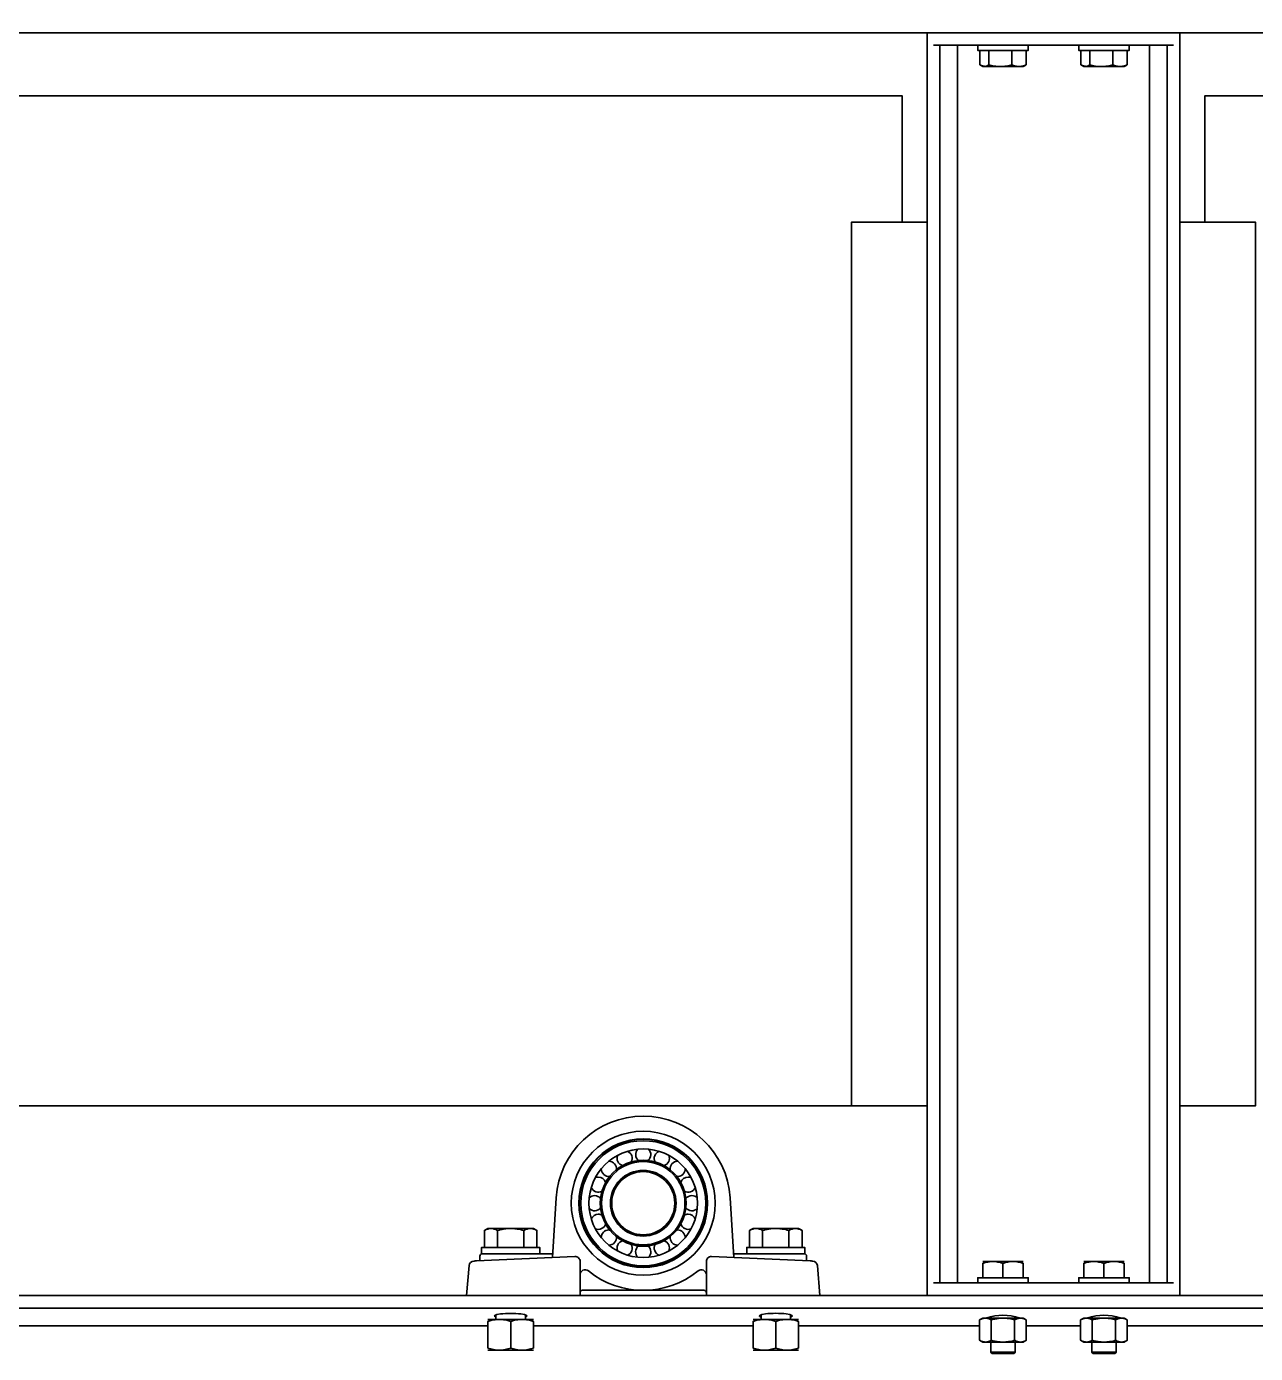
# Model space of a CAD drawing. Header units: millimetres. Extents: x -8400 to 8400, y -5940 to 5940.
# Drawn here: x -4078 to -3591, y 2118 to 2643 of the extents above; entities that cross this region are included whole.
import ezdxf

# ---------------------------------------------------------------- set-up
doc = ezdxf.new("R2010")
doc.units = ezdxf.units.MM
doc.layers.add('粗实线层', color=7, linetype='Continuous', lineweight=35)

msp = doc.modelspace()

# ---------------------------------------------------------------- linework, layer by layer
at = {"layer": '粗实线层', "linetype": 'Continuous', "lineweight": 35}
for points in [[(-5571.342, 2643.204), (-5571.342, 2640.77), (-1771.342, 2640.77), (-1771.342, 2643.204)], [(-3623.775, 2635.77), (-3718.909, 2635.77)], [(-3716.342, 2145.77), (-3716.342, 2635.77)], [(-3709.342, 2145.77), (-3709.342, 2635.77)], [(-3701.342, 2635.77), (-3701.342, 2633.77), (-3701.15, 2633.77), (-3700.579, 2633.77), (-3699.931, 2633.77), (-3699.102, 2633.77), (-3698.112, 2633.77), (-3696.981, 2633.77), (-3695.731, 2633.77), (-3694.39, 2633.77), (-3692.985, 2633.77), (-3691.546, 2633.77), (-3690.103, 2633.77), (-3688.685, 2633.77), (-3687.323, 2633.77), (-3686.045, 2633.77), (-3684.878, 2633.77), (-3683.846, 2633.77), (-3682.97, 2633.77), (-3682.269, 2633.77), (-3681.757, 2633.77), (-3681.446, 2633.77), (-3681.342, 2633.77), (-3681.342, 2635.77)], [(-3698.732, 2627.37), (-3698.956, 2627.383), (-3699.179, 2627.419), (-3699.401, 2627.48), (-3699.623, 2627.562), (-3699.734, 2627.611), (-3699.844, 2627.665), (-3699.9, 2627.695), (-3699.955, 2627.724), (-3700.01, 2627.756), (-3700.065, 2627.788), (-3700.284, 2627.929), (-3700.501, 2628.085), (-3700.501, 2633.77)], [(-3687.804, 2633.77), (-3687.804, 2628.085), (-3688.932, 2627.788), (-3690.07, 2627.563), (-3690.643, 2627.48), (-3691.22, 2627.42), (-3691.8, 2627.383), (-3692.383, 2627.37), (-3692.529, 2627.371), (-3692.675, 2627.374), (-3692.821, 2627.378), (-3692.967, 2627.383), (-3693.258, 2627.398), (-3693.548, 2627.42), (-3694.125, 2627.48), (-3694.699, 2627.564), (-3695.837, 2627.789), (-3696.963, 2628.085), (-3696.963, 2633.77)], [(-3682.183, 2628.085), (-3682.398, 2627.93), (-3682.615, 2627.791), (-3682.834, 2627.668), (-3683.054, 2627.564), (-3683.165, 2627.52), (-3683.277, 2627.481), (-3683.333, 2627.464), (-3683.389, 2627.448), (-3683.417, 2627.44), (-3683.446, 2627.433), (-3683.474, 2627.426), (-3683.502, 2627.42), (-3683.727, 2627.383), (-3683.952, 2627.37), (-3683.532, 2627.37), (-3683.35, 2627.37), (-3683.41, 2627.37), (-3683.711, 2627.37), (-3684.244, 2627.37), (-3684.993, 2627.37), (-3684.635, 2627.383), (-3684.279, 2627.42), (-3683.925, 2627.48), (-3683.574, 2627.563), (-3682.875, 2627.788), (-3682.183, 2628.085), (-3682.183, 2633.77)], [(-3661.342, 2635.77), (-3661.342, 2633.77), (-3661.149, 2633.77), (-3660.579, 2633.77), (-3659.931, 2633.77), (-3659.103, 2633.77), (-3658.112, 2633.77), (-3656.981, 2633.77), (-3655.731, 2633.77), (-3654.39, 2633.77), (-3652.985, 2633.77), (-3651.546, 2633.77), (-3650.103, 2633.77), (-3648.685, 2633.77), (-3647.323, 2633.77), (-3646.045, 2633.77), (-3644.878, 2633.77), (-3643.846, 2633.77), (-3642.97, 2633.77), (-3642.269, 2633.77), (-3641.757, 2633.77), (-3641.446, 2633.77), (-3641.342, 2633.77), (-3641.342, 2635.77)], [(-3660.501, 2628.085), (-3660.501, 2633.77)], [(-3658.732, 2627.37), (-3658.507, 2627.383), (-3658.282, 2627.42), (-3658.253, 2627.426), (-3658.225, 2627.433), (-3658.197, 2627.44), (-3658.169, 2627.448), (-3658.113, 2627.464), (-3658.057, 2627.481), (-3657.945, 2627.52), (-3657.834, 2627.564), (-3657.613, 2627.668), (-3657.395, 2627.791), (-3657.178, 2627.93), (-3656.963, 2628.085), (-3656.963, 2633.77)], [(-3642.183, 2628.085), (-3642.875, 2627.788), (-3643.574, 2627.563), (-3643.926, 2627.48), (-3644.279, 2627.42), (-3644.635, 2627.383), (-3644.993, 2627.37), (-3645.935, 2627.37), (-3647.041, 2627.37), (-3648.278, 2627.37), (-3649.607, 2627.37), (-3650.99, 2627.37), (-3652.383, 2627.37), (-3651.8, 2627.383), (-3651.22, 2627.42), (-3650.643, 2627.48), (-3650.07, 2627.563), (-3648.932, 2627.788), (-3647.803, 2628.085), (-3647.803, 2633.77)], [(-3647.803, 2628.085), (-3647.112, 2627.789), (-3646.414, 2627.564), (-3646.063, 2627.48), (-3645.708, 2627.42), (-3645.53, 2627.398), (-3645.351, 2627.383), (-3645.262, 2627.378), (-3645.172, 2627.374), (-3645.083, 2627.371), (-3644.993, 2627.37), (-3644.244, 2627.37), (-3643.711, 2627.37), (-3643.41, 2627.37), (-3643.35, 2627.37), (-3643.532, 2627.37), (-3643.952, 2627.37), (-3643.727, 2627.383), (-3643.502, 2627.42), (-3643.474, 2627.426), (-3643.445, 2627.433), (-3643.417, 2627.44), (-3643.389, 2627.448), (-3643.333, 2627.464), (-3643.277, 2627.481), (-3643.165, 2627.52), (-3643.054, 2627.564), (-3642.834, 2627.668), (-3642.615, 2627.791), (-3642.398, 2627.93), (-3642.183, 2628.085), (-3642.183, 2633.77)], [(-3633.342, 2635.77), (-3633.342, 2145.77)], [(-3626.342, 2145.77), (-3626.342, 2635.77)], [(-3700.501, 2628.085), (-3699.809, 2627.788), (-3699.11, 2627.563), (-3698.758, 2627.48), (-3698.405, 2627.42), (-3698.049, 2627.383), (-3697.691, 2627.37)], [(-3700.002, 2627.751), (-3699.342, 2627.37)], [(-3696.963, 2628.085), (-3697.178, 2627.93), (-3697.395, 2627.791), (-3697.613, 2627.668), (-3697.834, 2627.564), (-3697.945, 2627.52), (-3698.057, 2627.481), (-3698.113, 2627.464), (-3698.169, 2627.448), (-3698.197, 2627.44), (-3698.225, 2627.433), (-3698.253, 2627.426), (-3698.282, 2627.42), (-3698.507, 2627.383), (-3698.732, 2627.37), (-3698.087, 2627.37), (-3697.238, 2627.37), (-3696.21, 2627.37), (-3695.033, 2627.37), (-3693.745, 2627.37), (-3692.383, 2627.37), (-3690.99, 2627.37), (-3689.607, 2627.37), (-3688.278, 2627.37), (-3687.041, 2627.37), (-3685.935, 2627.37), (-3684.993, 2627.37), (-3685.083, 2627.371), (-3685.172, 2627.374), (-3685.262, 2627.378), (-3685.352, 2627.383), (-3685.53, 2627.398), (-3685.708, 2627.42), (-3686.062, 2627.48), (-3686.414, 2627.564), (-3687.113, 2627.789), (-3687.804, 2628.085)], [(-3683.342, 2627.37), (-3682.681, 2627.751)], [(-3660.002, 2627.751), (-3659.342, 2627.37)], [(-3643.342, 2627.37), (-3642.681, 2627.751)], [(-3731.342, 2565.77), (-3731.342, 2615.77), (-4621.351, 2615.77)], [(-2721.333, 2615.77), (-3611.342, 2615.77), (-3611.342, 2565.764)], [(-3721.342, 2565.77), (-3751.342, 2565.77), (-3751.342, 2215.77), (-3721.342, 2215.77)], [(-3621.342, 2565.77), (-3591.342, 2565.77), (-3591.342, 2215.77), (-3621.342, 2215.77)], [(-4621.351, 2215.77), (-3751.358, 2215.77)], [(-3896.734, 2159.77), (-3896.734, 2166.467), (-3896.094, 2166.8), (-3895.449, 2167.054), (-3895.123, 2167.147), (-3894.796, 2167.215), (-3894.467, 2167.256), (-3894.136, 2167.27), (-3894.053, 2167.27), (-3893.971, 2167.267), (-3893.929, 2167.265), (-3893.888, 2167.262), (-3893.846, 2167.26), (-3893.805, 2167.256), (-3893.64, 2167.239), (-3893.475, 2167.215), (-3893.148, 2167.147), (-3892.822, 2167.053), (-3892.177, 2166.799), (-3891.538, 2166.467)], [(-3875.95, 2166.467), (-3877.342, 2167.27), (-3877.479, 2167.27), (-3877.885, 2167.27), (-3878.548, 2167.27), (-3879.448, 2167.27), (-3880.557, 2167.27), (-3881.842, 2167.27), (-3883.264, 2167.27), (-3884.779, 2167.27), (-3886.342, 2167.27), (-3887.905, 2167.27), (-3889.42, 2167.27), (-3890.842, 2167.27), (-3892.127, 2167.27), (-3893.236, 2167.27), (-3894.136, 2167.27), (-3894.799, 2167.27), (-3895.205, 2167.27), (-3895.342, 2167.27), (-3896.734, 2166.467)], [(-3891.538, 2159.77), (-3891.538, 2166.467), (-3890.901, 2166.642), (-3890.258, 2166.8), (-3890.096, 2166.836), (-3889.934, 2166.872), (-3889.772, 2166.906), (-3889.61, 2166.939), (-3889.285, 2167), (-3888.96, 2167.055), (-3888.308, 2167.148), (-3887.655, 2167.215), (-3886.999, 2167.256), (-3886.342, 2167.27), (-3885.682, 2167.256), (-3885.02, 2167.215), (-3884.937, 2167.207), (-3884.854, 2167.2), (-3884.771, 2167.192), (-3884.689, 2167.183), (-3884.524, 2167.165), (-3884.359, 2167.146), (-3884.031, 2167.102), (-3883.705, 2167.052), (-3883.057, 2166.935), (-3882.415, 2166.797), (-3881.778, 2166.641), (-3881.146, 2166.467)], [(-3881.146, 2159.77), (-3881.146, 2166.467), (-3880.506, 2166.8), (-3879.86, 2167.054), (-3879.535, 2167.147), (-3879.208, 2167.215), (-3878.879, 2167.256), (-3878.548, 2167.27), (-3878.465, 2167.27), (-3878.382, 2167.267), (-3878.341, 2167.265), (-3878.299, 2167.262), (-3878.258, 2167.26), (-3878.216, 2167.256), (-3878.051, 2167.239), (-3877.887, 2167.215), (-3877.559, 2167.147), (-3877.234, 2167.053), (-3876.588, 2166.799), (-3875.95, 2166.467), (-3875.95, 2159.77)], [(-3791.734, 2159.77), (-3791.734, 2166.467), (-3791.094, 2166.8), (-3790.449, 2167.054), (-3790.123, 2167.147), (-3789.796, 2167.215), (-3789.467, 2167.256), (-3789.136, 2167.27), (-3789.054, 2167.27), (-3788.97, 2167.267), (-3788.929, 2167.265), (-3788.888, 2167.262), (-3788.846, 2167.26), (-3788.805, 2167.256), (-3788.64, 2167.239), (-3788.475, 2167.215), (-3788.148, 2167.147), (-3787.822, 2167.053), (-3787.177, 2166.799), (-3786.538, 2166.467), (-3786.538, 2159.77)], [(-3791.734, 2166.467), (-3790.342, 2167.27), (-3790.205, 2167.27), (-3789.799, 2167.27), (-3789.136, 2167.27), (-3788.236, 2167.27), (-3787.127, 2167.27), (-3785.842, 2167.27), (-3784.42, 2167.27), (-3782.905, 2167.27), (-3781.342, 2167.27), (-3779.779, 2167.27), (-3778.264, 2167.27), (-3776.842, 2167.27), (-3775.557, 2167.27), (-3774.447, 2167.27), (-3773.548, 2167.27), (-3773.465, 2167.27), (-3773.382, 2167.267), (-3773.341, 2167.265), (-3773.299, 2167.262), (-3773.258, 2167.26), (-3773.216, 2167.256), (-3773.051, 2167.239), (-3772.887, 2167.215), (-3772.559, 2167.147), (-3772.234, 2167.053), (-3771.588, 2166.799), (-3770.95, 2166.467), (-3770.95, 2159.77)], [(-3786.538, 2166.467), (-3785.901, 2166.642), (-3785.258, 2166.8), (-3785.096, 2166.836), (-3784.934, 2166.872), (-3784.772, 2166.906), (-3784.61, 2166.939), (-3784.285, 2167), (-3783.96, 2167.055), (-3783.308, 2167.148), (-3782.655, 2167.215), (-3782, 2167.256), (-3781.342, 2167.27), (-3780.682, 2167.256), (-3780.02, 2167.215), (-3779.937, 2167.207), (-3779.854, 2167.2), (-3779.771, 2167.192), (-3779.689, 2167.183), (-3779.524, 2167.165), (-3779.359, 2167.146), (-3779.031, 2167.102), (-3778.705, 2167.052), (-3778.057, 2166.935), (-3777.415, 2166.797), (-3776.778, 2166.641), (-3776.146, 2166.467)], [(-3770.95, 2166.467), (-3772.342, 2167.27), (-3772.479, 2167.27), (-3772.885, 2167.27), (-3773.548, 2167.27), (-3773.879, 2167.256), (-3774.208, 2167.215), (-3774.535, 2167.147), (-3774.86, 2167.054), (-3775.506, 2166.8), (-3776.146, 2166.467), (-3776.146, 2159.77)], [(-3869.661, 2157.27), (-3878.154, 2157.27), (-3879.352, 2157.27), (-3880.684, 2157.27), (-3882.126, 2157.27), (-3883.649, 2157.27), (-3885.225, 2157.27), (-3886.821, 2157.27), (-3888.409, 2157.27), (-3889.956, 2157.27), (-3891.434, 2157.27), (-3892.814, 2157.27), (-3894.069, 2157.27), (-3895.174, 2157.27), (-3896.11, 2157.27), (-3896.856, 2157.27), (-3897.4, 2157.27), (-3897.731, 2157.27), (-3897.842, 2157.27), (-3897.842, 2159.77), (-3897.735, 2159.77), (-3897.416, 2159.77), (-3896.89, 2159.77), (-3896.168, 2159.77), (-3895.263, 2159.77), (-3894.191, 2159.77), (-3892.974, 2159.77), (-3891.633, 2159.77), (-3890.193, 2159.77), (-3888.682, 2159.77), (-3887.127, 2159.77), (-3885.557, 2159.77), (-3884.002, 2159.77), (-3882.491, 2159.77), (-3881.051, 2159.77), (-3879.71, 2159.77), (-3878.493, 2159.77), (-3877.421, 2159.77), (-3876.516, 2159.77), (-3875.794, 2159.77), (-3875.268, 2159.77), (-3874.949, 2159.77), (-3874.842, 2159.77), (-3874.842, 2157.27)], [(-3836.842, 2160.537), (-3836.842, 2160.535)], [(-3836.681, 2160.509), (-3836.442, 2160.27), (-3836.337, 2160.27), (-3836.029, 2160.27), (-3835.545, 2160.27), (-3834.922, 2160.27), (-3834.212, 2160.27), (-3833.472, 2160.27), (-3832.762, 2160.27), (-3832.139, 2160.27), (-3831.655, 2160.27), (-3831.347, 2160.27), (-3831.242, 2160.27), (-3831.003, 2160.509)], [(-3830.842, 2160.535), (-3830.842, 2160.537), (-3830.842, 2160.537)], [(-3789.53, 2157.27), (-3788.332, 2157.27), (-3787, 2157.27), (-3785.558, 2157.27), (-3784.034, 2157.27), (-3782.459, 2157.27), (-3780.863, 2157.27), (-3779.275, 2157.27), (-3777.728, 2157.27), (-3776.25, 2157.27), (-3774.87, 2157.27), (-3773.615, 2157.27), (-3772.51, 2157.27), (-3771.574, 2157.27), (-3770.828, 2157.27), (-3770.284, 2157.27), (-3769.953, 2157.27), (-3769.842, 2157.27), (-3769.842, 2159.77), (-3769.949, 2159.77), (-3770.268, 2159.77), (-3770.794, 2159.77), (-3771.516, 2159.77), (-3772.421, 2159.77), (-3773.493, 2159.77), (-3774.71, 2159.77), (-3776.051, 2159.77), (-3777.491, 2159.77), (-3779.002, 2159.77), (-3780.557, 2159.77), (-3782.127, 2159.77), (-3783.682, 2159.77), (-3785.193, 2159.77), (-3786.633, 2159.77), (-3787.974, 2159.77), (-3789.191, 2159.77), (-3790.263, 2159.77), (-3791.168, 2159.77), (-3791.89, 2159.77), (-3792.416, 2159.77), (-3792.735, 2159.77), (-3792.842, 2159.77), (-3792.842, 2157.27)], [(-3869.661, 2157.27), (-3888.996, 2157.27)], [(-3798.023, 2157.27), (-3789.53, 2157.27)], [(-3808.842, 2154.169), (-3808.842, 2140.77)], [(-3763.842, 2140.77), (-3764.872, 2152.545)], [(-3699.342, 2154.17), (-3699.22, 2154.17), (-3698.859, 2154.17), (-3698.27, 2154.17), (-3697.47, 2154.17), (-3696.484, 2154.17), (-3695.342, 2154.17), (-3695.852, 2154.158), (-3696.358, 2154.121), (-3696.862, 2154.061), (-3697.362, 2153.978), (-3698.357, 2153.752), (-3699.342, 2153.456), (-3699.342, 2147.77)], [(-3691.342, 2153.456), (-3692.325, 2153.752), (-3693.319, 2153.978), (-3693.82, 2154.06), (-3694.324, 2154.121), (-3694.578, 2154.142), (-3694.832, 2154.158), (-3694.959, 2154.163), (-3695.087, 2154.167), (-3695.214, 2154.17), (-3695.342, 2154.17), (-3694.078, 2154.17), (-3692.731, 2154.17), (-3691.342, 2154.17), (-3689.953, 2154.17), (-3688.606, 2154.17), (-3687.342, 2154.17), (-3687.215, 2154.17), (-3687.087, 2154.167), (-3686.959, 2154.163), (-3686.832, 2154.158), (-3686.578, 2154.142), (-3686.324, 2154.121), (-3685.82, 2154.06), (-3685.319, 2153.978), (-3684.325, 2153.752), (-3683.342, 2153.456), (-3683.342, 2147.77)], [(-3683.342, 2154.17), (-3683.463, 2154.17), (-3683.824, 2154.17), (-3684.414, 2154.17), (-3685.214, 2154.17), (-3686.2, 2154.17), (-3687.342, 2154.17), (-3687.852, 2154.158), (-3688.358, 2154.121), (-3688.862, 2154.061), (-3689.362, 2153.978), (-3690.357, 2153.752), (-3691.342, 2153.456), (-3691.342, 2147.77)], [(-3659.342, 2154.17), (-3659.22, 2154.17), (-3658.859, 2154.17), (-3658.27, 2154.17), (-3657.47, 2154.17), (-3656.484, 2154.17), (-3655.342, 2154.17), (-3655.851, 2154.158), (-3656.358, 2154.121), (-3656.862, 2154.061), (-3657.362, 2153.978), (-3658.357, 2153.752), (-3659.342, 2153.456), (-3659.342, 2147.77)], [(-3643.342, 2147.77), (-3643.342, 2153.456), (-3644.325, 2153.752), (-3645.319, 2153.978), (-3645.82, 2154.06), (-3646.324, 2154.121), (-3646.578, 2154.142), (-3646.832, 2154.158), (-3646.959, 2154.163), (-3647.087, 2154.167), (-3647.215, 2154.17), (-3647.342, 2154.17), (-3648.606, 2154.17), (-3649.953, 2154.17), (-3651.342, 2154.17), (-3652.731, 2154.17), (-3654.078, 2154.17), (-3655.342, 2154.17), (-3655.214, 2154.17), (-3655.087, 2154.167), (-3654.959, 2154.163), (-3654.832, 2154.158), (-3654.577, 2154.142), (-3654.324, 2154.121), (-3653.82, 2154.06), (-3653.319, 2153.978), (-3652.325, 2153.752), (-3651.342, 2153.456), (-3651.342, 2147.77)], [(-3651.342, 2153.456), (-3650.357, 2153.752), (-3649.362, 2153.978), (-3648.862, 2154.061), (-3648.358, 2154.121), (-3647.851, 2154.158), (-3647.342, 2154.17), (-3646.2, 2154.17), (-3645.214, 2154.17), (-3644.414, 2154.17), (-3643.824, 2154.17), (-3643.463, 2154.17), (-3643.342, 2154.17)], [(-3623.775, 2145.77), (-3718.909, 2145.77)], [(-3681.342, 2145.77), (-3681.342, 2147.77), (-3681.444, 2147.77), (-3681.747, 2147.77), (-3682.246, 2147.77), (-3682.929, 2147.77), (-3683.784, 2147.77), (-3684.793, 2147.77), (-3685.936, 2147.77), (-3687.188, 2147.77), (-3688.525, 2147.77), (-3689.919, 2147.77), (-3691.342, 2147.77), (-3692.765, 2147.77), (-3694.159, 2147.77), (-3695.496, 2147.77), (-3696.748, 2147.77), (-3697.89, 2147.77), (-3698.899, 2147.77), (-3699.754, 2147.77), (-3700.438, 2147.77), (-3700.937, 2147.77), (-3701.24, 2147.77), (-3701.342, 2147.77), (-3701.342, 2145.77)], [(-3641.342, 2145.77), (-3641.342, 2147.77), (-3641.444, 2147.77), (-3641.747, 2147.77), (-3642.246, 2147.77), (-3642.929, 2147.77), (-3643.784, 2147.77), (-3644.793, 2147.77), (-3645.936, 2147.77), (-3647.188, 2147.77), (-3648.525, 2147.77), (-3649.919, 2147.77), (-3651.342, 2147.77), (-3652.765, 2147.77), (-3654.159, 2147.77), (-3655.496, 2147.77), (-3656.748, 2147.77), (-3657.891, 2147.77), (-3658.899, 2147.77), (-3659.754, 2147.77), (-3660.438, 2147.77), (-3660.937, 2147.77), (-3661.24, 2147.77), (-3661.342, 2147.77), (-3661.342, 2145.77)], [(-1771.342, 2138.337), (-1771.342, 2140.77), (-5571.342, 2140.77), (-5571.342, 2138.337)], [(-5571.342, 2135.77), (-1771.342, 2135.77)], [(-4097.298, 2128.77), (-3895.304, 2128.77)], [(-3895.342, 2131.27), (-3895.205, 2131.27), (-3894.799, 2131.27), (-3894.136, 2131.27), (-3893.236, 2131.27), (-3892.127, 2131.27), (-3890.842, 2131.27), (-3890.985, 2131.269), (-3891.129, 2131.267), (-3891.201, 2131.265), (-3891.272, 2131.263), (-3891.344, 2131.26), (-3891.416, 2131.256), (-3891.702, 2131.239), (-3891.987, 2131.215), (-3892.554, 2131.146), (-3893.118, 2131.053), (-3894.236, 2130.799), (-3895.342, 2130.466), (-3895.342, 2119.874), (-3894.233, 2119.541), (-3893.115, 2119.287), (-3892.552, 2119.194), (-3891.985, 2119.126), (-3891.415, 2119.084), (-3890.842, 2119.071), (-3890.699, 2119.071), (-3890.555, 2119.074), (-3890.483, 2119.076), (-3890.411, 2119.078), (-3890.34, 2119.081), (-3890.268, 2119.084), (-3889.982, 2119.102), (-3889.697, 2119.126), (-3889.13, 2119.194), (-3888.566, 2119.287), (-3887.448, 2119.541), (-3886.342, 2119.874)], [(-3892.192, 2133.082), (-3892.192, 2131.27)], [(-3886.342, 2130.466), (-3887.451, 2130.8), (-3888.569, 2131.054), (-3889.132, 2131.147), (-3889.699, 2131.215), (-3890.269, 2131.256), (-3890.842, 2131.27), (-3889.42, 2131.27), (-3887.905, 2131.27), (-3886.342, 2131.27), (-3884.779, 2131.27), (-3883.264, 2131.27), (-3881.842, 2131.27), (-3880.557, 2131.27), (-3879.448, 2131.27), (-3878.548, 2131.27), (-3877.885, 2131.27), (-3877.479, 2131.27), (-3877.342, 2131.27)], [(-3880.492, 2131.27), (-3880.492, 2133.082)], [(-3877.314, 2128.77), (-3790.329, 2128.77)], [(-3790.342, 2131.27), (-3790.205, 2131.27), (-3789.799, 2131.27), (-3789.136, 2131.27), (-3788.236, 2131.27), (-3787.127, 2131.27), (-3785.842, 2131.27), (-3785.985, 2131.269), (-3786.129, 2131.267), (-3786.201, 2131.265), (-3786.272, 2131.263), (-3786.344, 2131.26), (-3786.416, 2131.256), (-3786.702, 2131.239), (-3786.987, 2131.215), (-3787.554, 2131.146), (-3788.118, 2131.053), (-3789.236, 2130.799), (-3790.342, 2130.466), (-3790.342, 2119.874), (-3789.233, 2119.541), (-3788.115, 2119.287), (-3787.552, 2119.194), (-3786.985, 2119.126), (-3786.415, 2119.084), (-3785.842, 2119.071), (-3785.699, 2119.071), (-3785.555, 2119.074), (-3785.483, 2119.076), (-3785.411, 2119.078), (-3785.34, 2119.081), (-3785.268, 2119.084), (-3784.982, 2119.102), (-3784.697, 2119.126), (-3784.13, 2119.194), (-3783.566, 2119.287), (-3782.448, 2119.541), (-3781.342, 2119.874)], [(-3787.192, 2133.082), (-3787.192, 2131.27)], [(-3781.342, 2130.466), (-3782.45, 2130.8), (-3783.569, 2131.054), (-3784.132, 2131.147), (-3784.699, 2131.215), (-3785.269, 2131.256), (-3785.842, 2131.27), (-3784.42, 2131.27), (-3782.905, 2131.27), (-3781.342, 2131.27), (-3779.779, 2131.27), (-3778.264, 2131.27), (-3776.842, 2131.27), (-3775.557, 2131.27), (-3774.447, 2131.27), (-3773.548, 2131.27), (-3772.885, 2131.27), (-3772.479, 2131.27), (-3772.342, 2131.27)], [(-3775.491, 2131.27), (-3775.491, 2133.082)], [(-3772.339, 2128.77), (-3700.555, 2128.77)], [(-3686.723, 2131.056), (-3686.155, 2131.351), (-3685.582, 2131.578), (-3685.293, 2131.66), (-3685.001, 2131.721), (-3684.855, 2131.742), (-3684.708, 2131.758), (-3684.635, 2131.763), (-3684.561, 2131.767), (-3684.487, 2131.769), (-3684.414, 2131.771), (-3685.214, 2131.771), (-3686.2, 2131.771), (-3687.342, 2131.771), (-3688.606, 2131.771), (-3689.953, 2131.771), (-3691.342, 2131.771), (-3692.731, 2131.771), (-3694.078, 2131.771), (-3695.342, 2131.771), (-3696.484, 2131.771), (-3697.47, 2131.771), (-3698.27, 2131.771), (-3698.344, 2131.769), (-3698.417, 2131.767), (-3698.491, 2131.763), (-3698.565, 2131.758), (-3698.712, 2131.742), (-3698.858, 2131.721), (-3699.149, 2131.66), (-3699.438, 2131.578), (-3700.012, 2131.351), (-3700.58, 2131.056), (-3700.58, 2122.985), (-3699.342, 2122.27), (-3699.22, 2122.27), (-3698.859, 2122.27), (-3698.27, 2122.27), (-3698.197, 2122.271), (-3698.123, 2122.274), (-3698.049, 2122.278), (-3697.976, 2122.283), (-3697.829, 2122.298), (-3697.683, 2122.32), (-3697.391, 2122.38), (-3697.102, 2122.463), (-3696.529, 2122.689), (-3695.961, 2122.985), (-3695.395, 2122.829), (-3694.823, 2122.689), (-3694.679, 2122.656), (-3694.535, 2122.625), (-3694.391, 2122.594), (-3694.247, 2122.565), (-3693.958, 2122.511), (-3693.669, 2122.462), (-3693.09, 2122.379), (-3692.509, 2122.319), (-3691.926, 2122.283), (-3691.342, 2122.27), (-3692.731, 2122.27), (-3694.078, 2122.27), (-3695.342, 2122.27), (-3696.484, 2122.27), (-3697.47, 2122.27), (-3698.27, 2122.27), (-3698.564, 2122.283), (-3698.857, 2122.32), (-3699.148, 2122.38), (-3699.437, 2122.463), (-3700.011, 2122.689), (-3700.58, 2122.985)], [(-3686.723, 2122.985), (-3687.285, 2122.83), (-3687.851, 2122.691), (-3688.422, 2122.568), (-3688.998, 2122.464), (-3689.288, 2122.42), (-3689.579, 2122.381), (-3689.726, 2122.364), (-3689.872, 2122.348), (-3689.946, 2122.34), (-3690.019, 2122.333), (-3690.093, 2122.326), (-3690.167, 2122.32), (-3690.755, 2122.283), (-3691.342, 2122.27), (-3689.953, 2122.27), (-3688.606, 2122.27), (-3687.342, 2122.27), (-3686.2, 2122.27), (-3685.214, 2122.27), (-3684.414, 2122.27), (-3684.34, 2122.271), (-3684.267, 2122.274), (-3684.193, 2122.278), (-3684.119, 2122.283), (-3683.972, 2122.298), (-3683.826, 2122.32), (-3683.535, 2122.38), (-3683.246, 2122.463), (-3682.672, 2122.689), (-3682.104, 2122.985), (-3683.342, 2122.27), (-3683.463, 2122.27), (-3683.824, 2122.27), (-3684.414, 2122.27), (-3684.708, 2122.283), (-3685, 2122.32), (-3685.291, 2122.38), (-3685.58, 2122.463), (-3686.154, 2122.689), (-3686.723, 2122.985), (-3686.723, 2131.056), (-3687.285, 2131.211), (-3687.851, 2131.35), (-3688.422, 2131.472), (-3688.998, 2131.576), (-3689.288, 2131.621), (-3689.579, 2131.66), (-3689.726, 2131.677), (-3689.872, 2131.693), (-3689.946, 2131.701), (-3690.019, 2131.708), (-3690.093, 2131.715), (-3690.167, 2131.721), (-3690.755, 2131.758), (-3691.342, 2131.771), (-3691.926, 2131.758), (-3692.509, 2131.722), (-3693.09, 2131.661), (-3693.669, 2131.579), (-3693.958, 2131.53), (-3694.247, 2131.475), (-3694.391, 2131.446), (-3694.535, 2131.416), (-3694.679, 2131.385), (-3694.823, 2131.352), (-3695.395, 2131.211), (-3695.961, 2131.056), (-3696.53, 2131.352), (-3697.104, 2131.578), (-3697.393, 2131.661), (-3697.683, 2131.721), (-3697.976, 2131.758), (-3698.27, 2131.771), (-3698.859, 2131.771), (-3699.22, 2131.771), (-3699.342, 2131.771), (-3700.58, 2131.056)], [(-3696.208, 2132.53), (-3696.208, 2131.771)], [(-3695.961, 2131.056), (-3695.961, 2122.985)], [(-3686.476, 2131.771), (-3686.476, 2132.53)], [(-3682.104, 2122.985), (-3682.104, 2131.056), (-3682.673, 2131.352), (-3683.247, 2131.578), (-3683.536, 2131.661), (-3683.827, 2131.721), (-3684.12, 2131.758), (-3684.414, 2131.771), (-3683.824, 2131.771), (-3683.463, 2131.771), (-3683.342, 2131.771), (-3682.104, 2131.056)], [(-3682.089, 2128.77), (-3660.595, 2128.77)], [(-3642.104, 2131.056), (-3643.342, 2131.771), (-3643.463, 2131.771), (-3643.824, 2131.771), (-3644.414, 2131.771), (-3645.214, 2131.771), (-3646.2, 2131.771), (-3647.342, 2131.771), (-3648.606, 2131.771), (-3649.953, 2131.771), (-3651.342, 2131.771), (-3652.731, 2131.771), (-3654.078, 2131.771), (-3655.342, 2131.771), (-3656.484, 2131.771), (-3657.47, 2131.771), (-3658.27, 2131.771), (-3658.344, 2131.769), (-3658.417, 2131.767), (-3658.491, 2131.763), (-3658.565, 2131.758), (-3658.711, 2131.742), (-3658.858, 2131.721), (-3659.149, 2131.66), (-3659.438, 2131.578), (-3660.012, 2131.351), (-3660.58, 2131.056), (-3659.342, 2131.771), (-3659.22, 2131.771), (-3658.859, 2131.771), (-3658.27, 2131.771), (-3657.976, 2131.758), (-3657.684, 2131.721), (-3657.393, 2131.661), (-3657.104, 2131.578), (-3656.53, 2131.352), (-3655.961, 2131.056)], [(-3660.58, 2131.056), (-3660.58, 2122.985), (-3660.011, 2122.689), (-3659.437, 2122.463), (-3659.148, 2122.38), (-3658.857, 2122.32), (-3658.564, 2122.283), (-3658.27, 2122.27), (-3658.859, 2122.27), (-3659.22, 2122.27), (-3659.342, 2122.27), (-3660.58, 2122.985)], [(-3646.723, 2122.985), (-3646.154, 2122.689), (-3645.58, 2122.463), (-3645.291, 2122.38), (-3645, 2122.32), (-3644.708, 2122.283), (-3644.414, 2122.27), (-3644.34, 2122.271), (-3644.267, 2122.274), (-3644.193, 2122.278), (-3644.119, 2122.283), (-3643.973, 2122.298), (-3643.826, 2122.32), (-3643.535, 2122.38), (-3643.246, 2122.463), (-3642.672, 2122.689), (-3642.104, 2122.985), (-3642.104, 2131.056), (-3642.673, 2131.352), (-3643.247, 2131.578), (-3643.536, 2131.661), (-3643.827, 2131.721), (-3644.12, 2131.758), (-3644.414, 2131.771), (-3644.487, 2131.769), (-3644.561, 2131.767), (-3644.635, 2131.763), (-3644.708, 2131.758), (-3644.855, 2131.742), (-3645.001, 2131.721), (-3645.292, 2131.66), (-3645.582, 2131.578), (-3646.155, 2131.351), (-3646.723, 2131.056), (-3646.723, 2122.985), (-3647.285, 2122.83), (-3647.851, 2122.691), (-3648.422, 2122.568), (-3648.998, 2122.464), (-3649.288, 2122.42), (-3649.579, 2122.381), (-3649.726, 2122.364), (-3649.872, 2122.348), (-3649.946, 2122.34), (-3650.019, 2122.333), (-3650.093, 2122.326), (-3650.167, 2122.32), (-3650.755, 2122.283), (-3651.342, 2122.27), (-3652.731, 2122.27), (-3654.078, 2122.27), (-3655.342, 2122.27), (-3656.484, 2122.27), (-3657.47, 2122.27), (-3658.27, 2122.27), (-3658.197, 2122.271), (-3658.123, 2122.274), (-3658.049, 2122.278), (-3657.976, 2122.283), (-3657.829, 2122.298), (-3657.683, 2122.32), (-3657.391, 2122.38), (-3657.102, 2122.463), (-3656.528, 2122.689), (-3655.961, 2122.985)], [(-3656.208, 2132.53), (-3656.208, 2131.771)], [(-3646.723, 2131.056), (-3647.285, 2131.211), (-3647.851, 2131.35), (-3648.422, 2131.472), (-3648.998, 2131.576), (-3649.288, 2131.621), (-3649.579, 2131.66), (-3649.726, 2131.677), (-3649.872, 2131.693), (-3649.946, 2131.701), (-3650.019, 2131.708), (-3650.093, 2131.715), (-3650.167, 2131.721), (-3650.755, 2131.758), (-3651.342, 2131.771), (-3651.926, 2131.758), (-3652.509, 2131.722), (-3653.09, 2131.661), (-3653.669, 2131.579), (-3653.958, 2131.53), (-3654.247, 2131.475), (-3654.391, 2131.446), (-3654.535, 2131.416), (-3654.679, 2131.385), (-3654.823, 2131.352), (-3655.395, 2131.211), (-3655.961, 2131.056), (-3655.961, 2122.985), (-3655.395, 2122.829), (-3654.823, 2122.689), (-3654.679, 2122.656), (-3654.535, 2122.625), (-3654.391, 2122.594), (-3654.247, 2122.565), (-3653.958, 2122.511), (-3653.669, 2122.462), (-3653.09, 2122.379), (-3652.509, 2122.319), (-3651.926, 2122.283), (-3651.342, 2122.27), (-3649.953, 2122.27), (-3648.606, 2122.27), (-3647.342, 2122.27), (-3646.2, 2122.27), (-3645.214, 2122.27), (-3644.414, 2122.27), (-3643.824, 2122.27), (-3643.463, 2122.27), (-3643.342, 2122.27), (-3642.104, 2122.985)], [(-3646.476, 2131.771), (-3646.476, 2132.53)], [(-3642.129, 2128.77), (-3570.345, 2128.77)], [(-3877.342, 2119.071), (-3877.479, 2119.071), (-3877.885, 2119.071), (-3878.548, 2119.071), (-3879.448, 2119.071), (-3880.557, 2119.071), (-3881.842, 2119.071), (-3883.264, 2119.071), (-3884.779, 2119.071), (-3886.342, 2119.071), (-3887.905, 2119.071), (-3889.42, 2119.071), (-3890.842, 2119.071), (-3892.127, 2119.071), (-3893.236, 2119.071), (-3894.136, 2119.071), (-3894.799, 2119.071), (-3895.205, 2119.071), (-3895.342, 2119.071)], [(-3772.342, 2119.071), (-3772.479, 2119.071), (-3772.885, 2119.071), (-3773.548, 2119.071), (-3774.447, 2119.071), (-3775.557, 2119.071), (-3776.842, 2119.071), (-3778.264, 2119.071), (-3779.779, 2119.071), (-3781.342, 2119.071), (-3782.905, 2119.071), (-3784.42, 2119.071), (-3785.842, 2119.071), (-3787.127, 2119.071), (-3788.236, 2119.071), (-3789.136, 2119.071), (-3789.799, 2119.071), (-3790.205, 2119.071), (-3790.342, 2119.071)], [(-3696.208, 2122.271), (-3696.208, 2118.257), (-3696.102, 2118.257), (-3695.787, 2118.257), (-3695.279, 2118.257), (-3694.598, 2118.257), (-3693.775, 2118.257), (-3692.846, 2118.257), (-3691.85, 2118.257), (-3690.833, 2118.257), (-3689.838, 2118.257), (-3688.909, 2118.257), (-3688.086, 2118.257), (-3687.405, 2118.257), (-3686.897, 2118.257), (-3686.582, 2118.257), (-3686.476, 2118.257), (-3686.476, 2122.271)], [(-3696.208, 2118.257), (-3695.721, 2117.77), (-3695.612, 2117.77), (-3695.288, 2117.77), (-3694.766, 2117.77), (-3694.073, 2117.77), (-3693.242, 2117.77), (-3692.317, 2117.77), (-3691.342, 2117.77), (-3690.367, 2117.77), (-3689.442, 2117.77), (-3688.611, 2117.77), (-3687.918, 2117.77), (-3687.396, 2117.77), (-3687.072, 2117.77), (-3686.963, 2117.77), (-3686.476, 2118.257)], [(-3656.208, 2122.271), (-3656.208, 2118.257), (-3656.102, 2118.257), (-3655.787, 2118.257), (-3655.279, 2118.257), (-3654.598, 2118.257), (-3653.775, 2118.257), (-3652.846, 2118.257), (-3651.851, 2118.257), (-3650.833, 2118.257), (-3649.838, 2118.257), (-3648.909, 2118.257), (-3648.086, 2118.257), (-3647.405, 2118.257), (-3646.897, 2118.257), (-3646.582, 2118.257), (-3646.476, 2118.257), (-3646.476, 2122.271)], [(-3656.208, 2118.257), (-3655.721, 2117.77), (-3655.612, 2117.77), (-3655.288, 2117.77), (-3654.766, 2117.77), (-3654.073, 2117.77), (-3653.242, 2117.77), (-3652.316, 2117.77), (-3651.342, 2117.77), (-3650.368, 2117.77), (-3649.442, 2117.77), (-3648.612, 2117.77), (-3647.918, 2117.77), (-3647.396, 2117.77), (-3647.072, 2117.77), (-3646.962, 2117.77), (-3646.476, 2118.257)]]:
    msp.add_lwpolyline(points, dxfattribs=at)
for points in [[(-3621.342, 2640.77), (-3721.342, 2640.77), (-3721.342, 2140.77), (-3621.342, 2140.77)], [(-3886.342, 2130.466), (-3886.342, 2119.874), (-3885.233, 2119.541), (-3884.115, 2119.287), (-3883.552, 2119.194), (-3882.985, 2119.126), (-3882.415, 2119.084), (-3881.842, 2119.071), (-3881.699, 2119.071), (-3881.555, 2119.074), (-3881.483, 2119.076), (-3881.411, 2119.078), (-3881.34, 2119.081), (-3881.268, 2119.084), (-3880.982, 2119.102), (-3880.697, 2119.126), (-3880.13, 2119.194), (-3879.566, 2119.287), (-3878.448, 2119.541), (-3877.342, 2119.874), (-3877.342, 2130.466), (-3878.45, 2130.8), (-3879.569, 2131.054), (-3880.132, 2131.147), (-3880.699, 2131.215), (-3881.269, 2131.256), (-3881.842, 2131.27), (-3881.985, 2131.269), (-3882.129, 2131.267), (-3882.201, 2131.265), (-3882.272, 2131.263), (-3882.344, 2131.26), (-3882.416, 2131.256), (-3882.702, 2131.239), (-3882.987, 2131.215), (-3883.554, 2131.146), (-3884.118, 2131.053), (-3885.235, 2130.799)], [(-3781.342, 2130.466), (-3781.342, 2119.874), (-3780.233, 2119.541), (-3779.115, 2119.287), (-3778.551, 2119.194), (-3777.985, 2119.126), (-3777.415, 2119.084), (-3776.842, 2119.071), (-3776.699, 2119.071), (-3776.555, 2119.074), (-3776.483, 2119.076), (-3776.412, 2119.078), (-3776.34, 2119.081), (-3776.268, 2119.084), (-3775.982, 2119.102), (-3775.697, 2119.126), (-3775.13, 2119.194), (-3774.566, 2119.287), (-3773.448, 2119.541), (-3772.342, 2119.874), (-3772.342, 2130.466), (-3773.451, 2130.8), (-3774.569, 2131.054), (-3775.132, 2131.147), (-3775.699, 2131.215), (-3776.269, 2131.256), (-3776.842, 2131.27), (-3776.985, 2131.269), (-3777.129, 2131.267), (-3777.201, 2131.265), (-3777.272, 2131.263), (-3777.344, 2131.26), (-3777.416, 2131.256), (-3777.702, 2131.239), (-3777.987, 2131.215), (-3778.554, 2131.146), (-3779.118, 2131.053), (-3780.236, 2130.799)]]:
    msp.add_lwpolyline(points, close=True, dxfattribs=at)
for points in [[(-3656.963, 2628.085, 0.0763004), (-3652.383, 2627.37), (-3653.745, 2627.37), (-3655.033, 2627.37), (-3656.21, 2627.37), (-3657.238, 2627.37), (-3658.087, 2627.37), (-3658.732, 2627.37), (-3658.956, 2627.383), (-3659.179, 2627.419), (-3659.401, 2627.48), (-3659.623, 2627.562), (-3659.734, 2627.611), (-3659.844, 2627.665), (-3659.9, 2627.695), (-3659.955, 2627.724), (-3660.01, 2627.756), (-3660.065, 2627.788), (-3660.284, 2627.929), (-3660.501, 2628.085), (-3659.809, 2627.788), (-3659.11, 2627.563), (-3658.758, 2627.48), (-3658.404, 2627.42), (-3658.049, 2627.383), (-3657.691, 2627.37)], [(-3869.755, 2155.771), (-3868.275, 2179.426, -0.9393654), (-3799.409, 2179.426), (-3797.929, 2155.771)], [(-3797.929, 2155.771), (-3799.409, 2179.426, 0.9393654), (-3868.275, 2179.426)], [(-3848.741, 2185.457, 0.3352838), (-3851.627, 2187.637, 0.1016656), (-3852.809, 2187.394)], [(-3814.874, 2187.394, 0.1016788), (-3816.057, 2187.637, 0.3352574), (-3818.943, 2185.457)], [(-3850.74, 2179.132, 0.2292277), (-3853.092, 2180.271, 0.2021958), (-3855.24, 2179.365)], [(-3812.444, 2179.365, 0.2021825), (-3814.592, 2180.271, 0.2292061), (-3816.944, 2179.132)], [(-3850.166, 2172.524, 0.1278041), (-3851.627, 2172.904, 0.3067799), (-3854.412, 2171.017)], [(-3813.271, 2171.017, 0.3067799), (-3816.057, 2172.904, 0.1278041), (-3817.518, 2172.524)], [(-3847.107, 2166.639, 0.0290614), (-3847.454, 2166.659, 0.4142119), (-3850.454, 2163.659)], [(-3817.23, 2163.621, 0.4142148), (-3820.23, 2166.659, 0.0290614), (-3820.577, 2166.639)], [(-3903.842, 2140.77), (-3902.812, 2152.545, -0.3759804), (-3900.909, 2154.368), (-3900.774, 2154.374), (-3900.406, 2154.391), (-3899.902, 2154.414), (-3860.932, 2156.167, -0.4275617), (-3858.842, 2154.169), (-3858.842, 2140.77)], [(-3897.57, 2157.27, 0.4142502), (-3898.57, 2156.27), (-3898.57, 2154.473)], [(-3808.842, 2140.77), (-3808.842, 2154.168, -0.4276337), (-3806.752, 2156.167), (-3767.782, 2154.414), (-3767.278, 2154.391), (-3766.909, 2154.374), (-3766.774, 2154.368, -0.3759804), (-3764.872, 2152.545), (-3763.842, 2140.77)], [(-3769.114, 2154.473), (-3769.114, 2156.27, 0.4142502), (-3770.114, 2157.27)], [(-3808.842, 2148.929, 0.6313333), (-3812.102, 2150.482, -0.3547088), (-3855.582, 2150.482, 0.6313049), (-3858.842, 2148.929)], [(-3808.842, 2148.929, 0.6313333), (-3812.102, 2150.482, -0.3547088), (-3855.582, 2150.482, 0.6313049), (-3858.842, 2148.929)], [(-3808.842, 2141.77, 0.4142105), (-3809.842, 2142.771), (-3833.842, 2142.771), (-3857.842, 2142.771, 0.4142105), (-3858.842, 2141.77)]]:
    msp.add_lwpolyline(points, format="xyb", dxfattribs=at)
for centre, radius in [((-3833.842, 2177.271), 28.5), ((-3833.842, 2177.271), 25.5), ((-3833.842, 2177.27), 25.34), ((-3833.842, 2177.271), 24.739), ((-3833.842, 2177.27), 21.5), ((-3833.842, 2177.271), 17), ((-3833.842, 2177.27), 16.5), ((-3833.842, 2177.27), 13), ((-3833.842, 2177.271), 12.5)]:
    msp.add_circle(centre, radius, dxfattribs=at)
for centre, radius, start, end in [((-3841.209, 2195.055), 3, 330.86251, 68.2073), ((-3833.842, 2196.52), 3, 134.28636, 231.67156), ((-3833.842, 2196.52), 3, 308.36229, 45.76082), ((-3826.475, 2195.055), 3, 111.7855, 209.14471), ((-3847.454, 2191.637), 2.245, 90.00206, 90.96357), ((-3847.454, 2190.882), 3, 353.36484, 89.98485), ((-3841.209, 2195.055), 3, 156.78507, 254.12124), ((-3826.475, 2195.055), 3, 285.8631, 23.21188), ((-3820.23, 2190.882), 3, 90.0003, 186.62496), ((-3820.23, 2191.637), 2.245, 89.03642, 89.99794), ((-3847.454, 2190.882), 3, 179.28636, 276.62299), ((-3820.23, 2190.882), 3, 263.36953, 0.7031), ((-3851.627, 2184.637), 3, 201.78791, 299.11884), ((-3816.057, 2184.637), 3, 240.86821, 338.20436), ((-3853.092, 2177.27), 3, 224.28494, 321.63905), ((-3814.592, 2177.27), 3, 218.36576, 315.72802), ((-3851.627, 2169.904), 3, 246.78507, 344.13867), ((-3820.224, 2164.417), 2.242, 89.19666, 90.15957), ((-3816.057, 2169.904), 3, 195.86871, 293.23056), ((-3846.008, 2163.665), 4.446, 180.07912, 180.56465), ((-3847.454, 2163.659), 3, 270.0003, 6.62747), ((-3841.209, 2159.486), 3, 105.86871, 203.21826), ((-3841.209, 2159.486), 3, 291.77982, 29.16502), ((-3833.842, 2158.02), 3, 131.41043, 225.69374), ((-3833.842, 2158.02), 3, 314.2774, 48.59358), ((-3826.475, 2159.486), 3, 150.86645, 248.21159), ((-3826.475, 2159.486), 3, 336.78173, 74.11692), ((-3820.23, 2163.659), 3, 173.36686, 269.98483), ((-3691.342, 2111.918), 20.97, 71.94253, 108.05747), ((-3651.342, 2111.919), 20.97, 71.94243, 108.05757)]:
    msp.add_arc(centre, radius, start, end, dxfattribs=at)
for centre, major_axis, ratio, start_param, end_param in [((-3886.342, 2132.638), (-6.427, 0), 0.1566071, 2.6908111, 6.734025), ((-3781.342, 2132.638), (-6.537, 0), 0.1566087, 2.6907856, 6.7340037)]:
    msp.add_ellipse(centre, major_axis=major_axis, ratio=ratio, start_param=start_param, end_param=end_param, dxfattribs=at)

doc.saveas('drawing.dxf')
